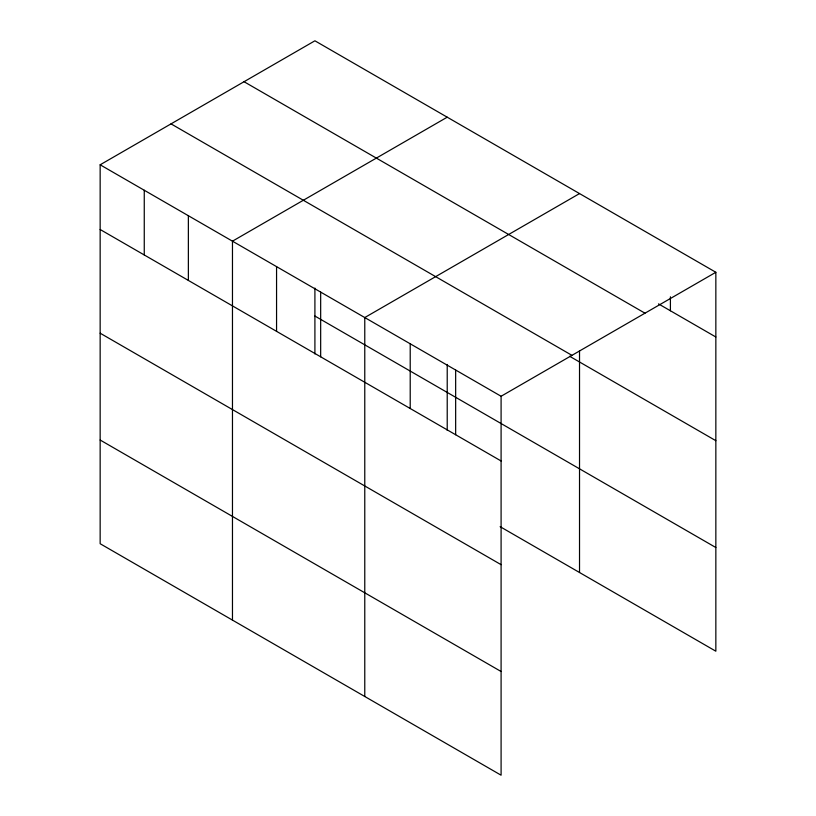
<?xml version="1.0" encoding="UTF-8"?>
<svg xmlns="http://www.w3.org/2000/svg" width="816" height="816" viewBox="0 0 816 816"><rect width="100%" height="100%" fill="white"/><g stroke="black" fill="none" stroke-linecap="round" stroke-linejoin="round"><path stroke-width="1.22" d="M100.154 164.791L501.095 396.26L501.095 775.2L100.154 543.721L100.154 164.791L314.905 40.8L715.846 272.279L715.846 651.209L500.137 526.677M447.219 117.188L232.468 241.179L232.468 620.109M579.523 193.576L364.772 317.557L364.772 696.497M501.095 396.26L715.846 272.279M658.502 303.889L715.846 336.998M244.045 81.712L644.977 313.191M171.023 123.869L571.955 355.348M569.599 356.255L715.846 440.691M314.905 316.047L715.846 547.526M100.154 229.5L501.095 460.979M100.154 333.193L501.095 564.672M100.154 440.028L501.095 671.507M670.405 296.8L670.405 310.763M579.523 350.605L579.523 572.516M455.654 370.025L455.654 434.744M447.219 364.456L447.219 430.369M410.213 343.791L410.213 408.51M320.668 292.097L320.668 356.816M314.905 288.068L314.905 353.981M276.563 266.638L276.563 331.357M188.363 215.71L188.363 280.429M144.259 190.25L144.259 254.969"/></g></svg>
